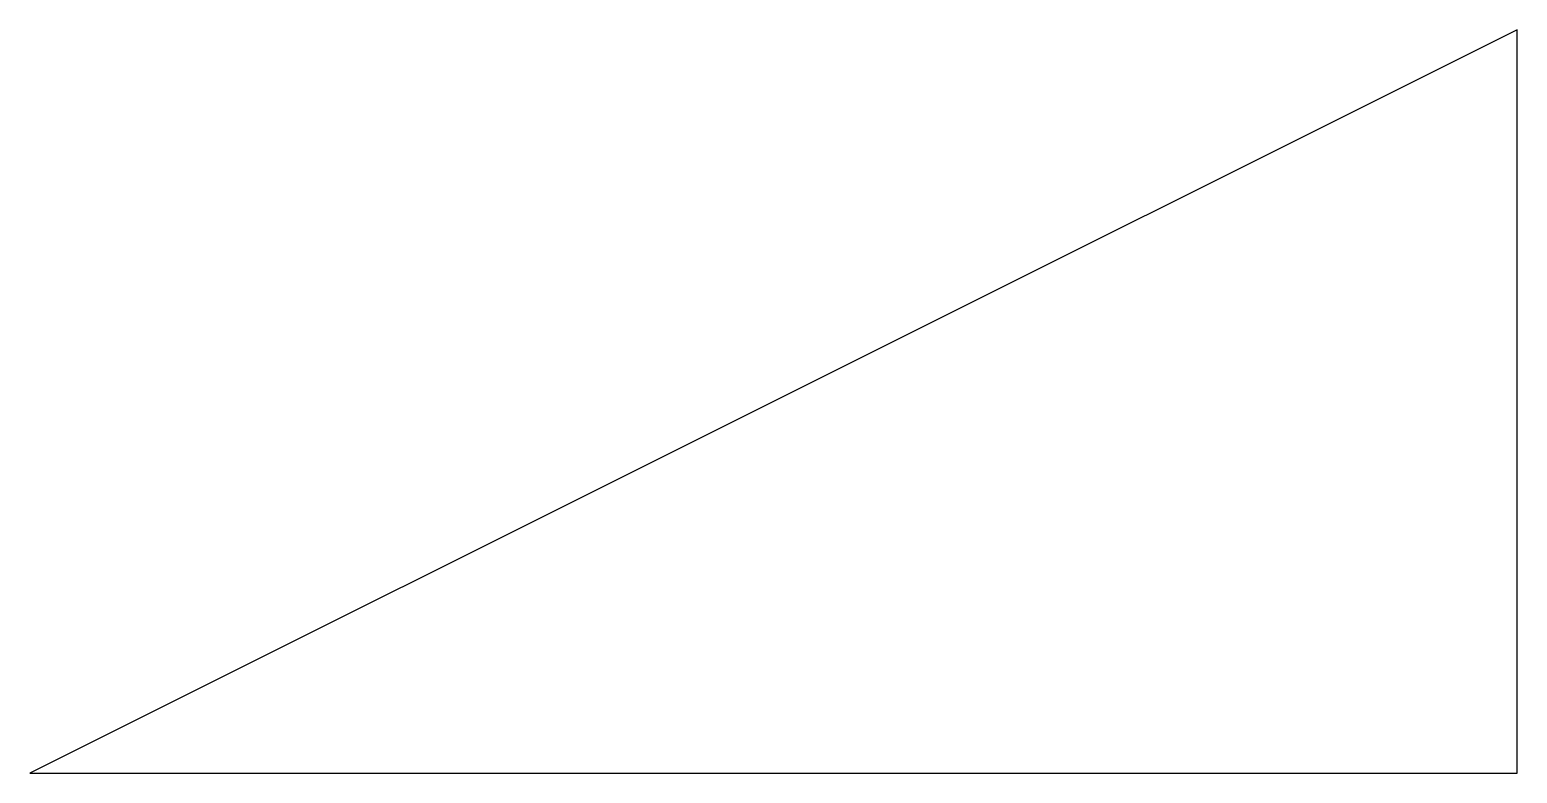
# Model space of a CAD drawing. Extents: x 0 to 100, y 0 to 50.
import ezdxf

# ---------------------------------------------------------------- set-up
doc = ezdxf.new("R2010")
doc.units = 0
doc.header["$MEASUREMENT"] = 0

msp = doc.modelspace()

# ---------------------------------------------------------------- linework, layer by layer
for p, q in [((100, 50), (0, 0)), ((100, 0), (100, 50)), ((0, 0), (100, 0))]:
    msp.add_line(p, q)

doc.saveas('drawing.dxf')
